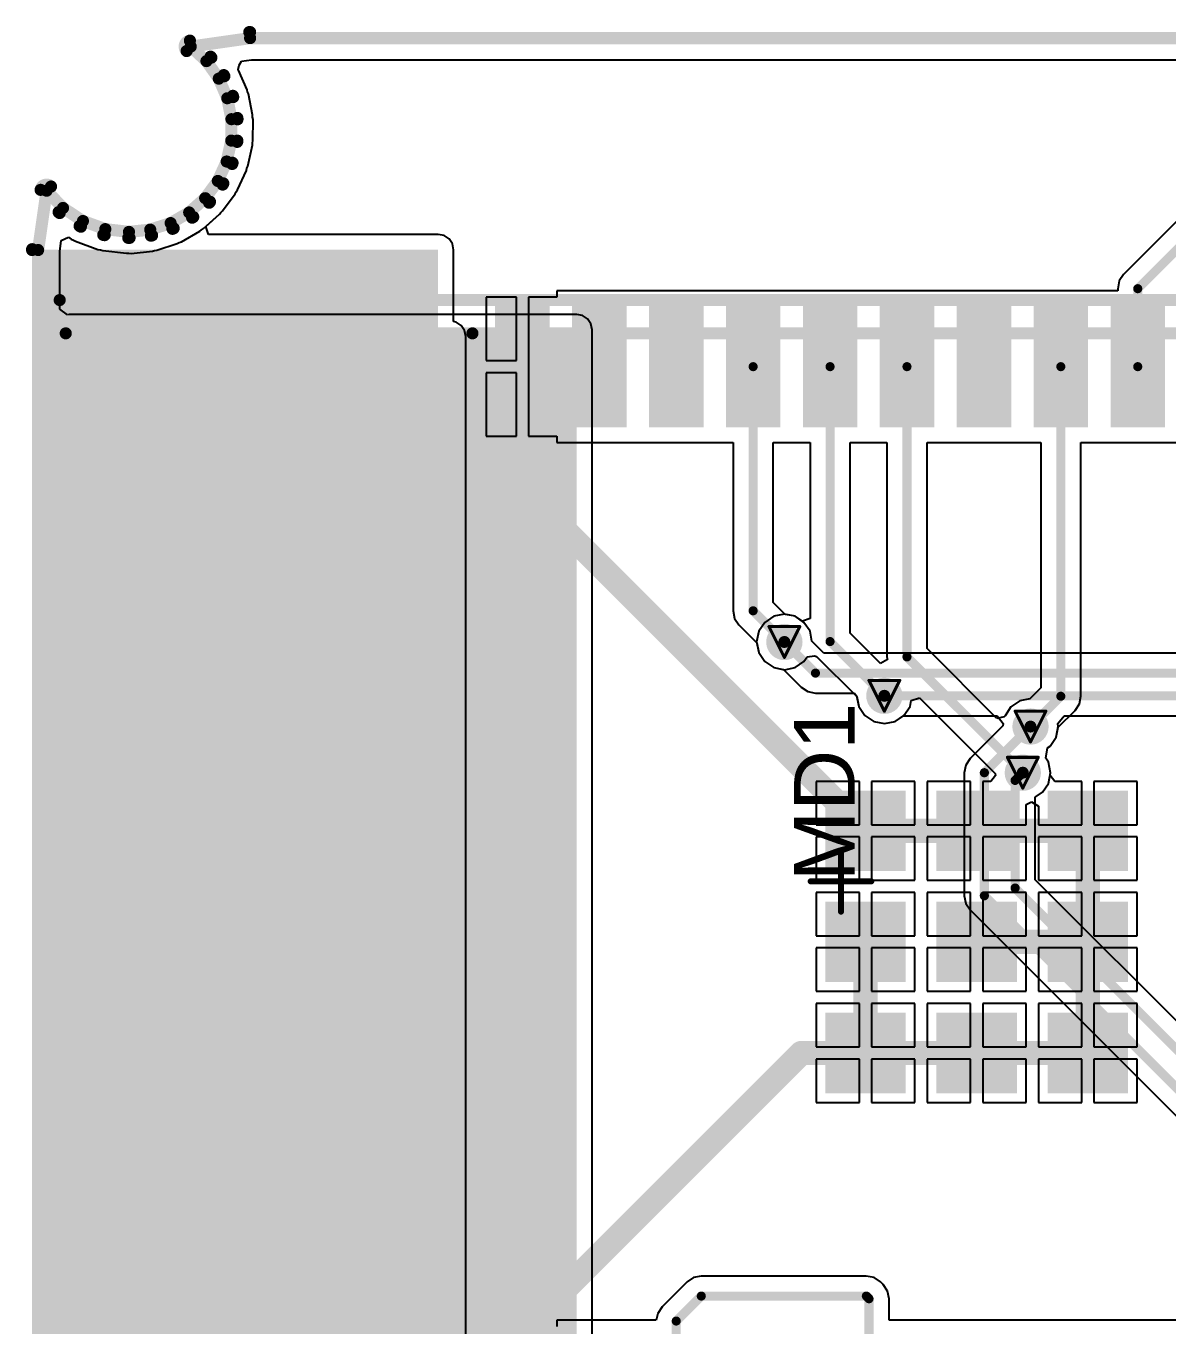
# Model space of a CAD drawing. Header units: millimetres. Extents: x 9.6 to 105, y 7.6 to 66.9.
# Drawn here: x 9.58 to 28.43, y 45.47 to 66.94 of the extents above; entities that cross this region are included whole.
import ezdxf

# ---------------------------------------------------------------- set-up
doc = ezdxf.new("R2010")
doc.units = ezdxf.units.MM
for name, color, linetype in [('BottomLayer', 5, 'Continuous'), ('BottomSolder', 6, 'Continuous'), ('DrillDrawing', 1, 'Continuous'), ('KeepOutLayer', 6, 'Continuous'), ('Mechanical16', 56, 'Continuous'), ('Mechanical2', 216, 'Continuous'), ('Mechanical3', 76, 'Continuous'), ('Mechanical4', 56, 'Continuous'), ('Mechanical5', 56, 'Continuous'), ('TopLayer', 1, 'Continuous'), ('TopOverlay', 2, 'Continuous'), ('TopPaste', 8, 'Continuous'), ('TopSolder', 216, 'Continuous'), ('ViaHoleLayer', 16, 'Continuous')]:
    doc.layers.add(name, color=color, linetype=linetype)
doc.styles.add('Arial', font='arial.ttf', dxfattribs={"height": 0.2})

msp = doc.modelspace()

# ---------------------------------------------------------------- hatches: boundary and pattern name
at = {"layer": 'BottomLayer'}
msp.add_hatch(color=5, dxfattribs=at).paths.add_polyline_path([(10.287, 10.414), (18.669, 10.414), (18.669, 61.924), (10.287, 61.924)])
h = msp.add_hatch(color=5, dxfattribs=at)
edge = h.paths.add_edge_path()
edge.add_arc((22.098, 56.769), 0.2, 0, 360)
h = msp.add_hatch(color=5, dxfattribs=at)
edge = h.paths.add_edge_path()
edge.add_arc((23.749, 55.88), 0.2, 0, 360)
h = msp.add_hatch(color=5, dxfattribs=at)
edge = h.paths.add_edge_path()
edge.add_arc((26.162, 55.372), 0.2, 0, 360)
h = msp.add_hatch(color=5, dxfattribs=at)
edge = h.paths.add_edge_path()
edge.add_arc((26.035, 54.61), 0.2, 0, 360)
at = {"layer": 'BottomSolder'}
h = msp.add_hatch(color=6, dxfattribs=at)
edge = h.paths.add_edge_path()
edge.add_arc((22.098, 56.769), 0.3, 0, 360)
h = msp.add_hatch(color=6, dxfattribs=at)
edge = h.paths.add_edge_path()
edge.add_arc((23.749, 55.88), 0.3, 0, 360)
h = msp.add_hatch(color=6, dxfattribs=at)
edge = h.paths.add_edge_path()
edge.add_arc((26.162, 55.372), 0.3, 0, 360)
h = msp.add_hatch(color=6, dxfattribs=at)
edge = h.paths.add_edge_path()
edge.add_arc((26.035, 54.61), 0.3, 0, 360)
at = {"layer": 'KeepOutLayer'}
msp.add_hatch(color=6, dxfattribs=at).paths.add_polyline_path([(16.583, 43.816), (16.583, 61.816), (10.283, 61.816), (10.283, 43.816)])
msp.add_hatch(color=6, dxfattribs=at).paths.add_polyline_path([(16.583, 43.816), (16.583, 61.816), (10.283, 61.816), (10.283, 43.816)])
at = {"layer": 'TopLayer'}
for points in [[(9.777, 34.925), (16.381, 34.925), (16.381, 63.246), (9.777, 63.246)], [(17.323, 60.316), (17.323, 62.316), (18.223, 62.316), (18.223, 60.316)], [(18.593, 60.316), (18.593, 62.316), (19.493, 62.316), (19.493, 60.316)], [(19.863, 60.316), (19.863, 62.316), (20.763, 62.316), (20.763, 60.316)], [(21.133, 60.316), (21.133, 62.316), (22.033, 62.316), (22.033, 60.316)], [(22.403, 60.316), (22.403, 62.316), (23.303, 62.316), (23.303, 60.316)], [(23.673, 60.316), (23.673, 62.316), (24.573, 62.316), (24.573, 60.316)], [(24.943, 60.316), (24.943, 62.316), (25.843, 62.316), (25.843, 60.316)], [(26.213, 60.316), (26.213, 62.316), (27.113, 62.316), (27.113, 60.316)], [(27.483, 60.316), (27.483, 62.316), (28.383, 62.316), (28.383, 60.316)], [(22.773, 52.986), (22.773, 54.316), (24.103, 54.316), (24.103, 52.986)], [(24.608, 52.986), (24.608, 54.316), (25.938, 54.316), (25.938, 52.986)], [(26.443, 52.986), (26.443, 54.316), (27.773, 54.316), (27.773, 52.986)], [(22.773, 51.151), (22.773, 52.481), (24.103, 52.481), (24.103, 51.151)], [(24.608, 51.151), (24.608, 52.481), (25.938, 52.481), (25.938, 51.151)], [(26.443, 51.151), (26.443, 52.481), (27.773, 52.481), (27.773, 51.151)], [(22.773, 49.316), (22.773, 50.646), (24.103, 50.646), (24.103, 49.316)], [(24.608, 49.316), (24.608, 50.646), (25.938, 50.646), (25.938, 49.316)], [(26.443, 49.316), (26.443, 50.646), (27.773, 50.646), (27.773, 49.316)]]:
    msp.add_hatch(color=1, dxfattribs=at).paths.add_polyline_path(points)
h = msp.add_hatch(color=1, dxfattribs=at)
edge = h.paths.add_edge_path()
edge.add_arc((22.098, 56.769), 0.2, 0, 360)
h = msp.add_hatch(color=1, dxfattribs=at)
edge = h.paths.add_edge_path()
edge.add_arc((23.749, 55.88), 0.2, 0, 360)
h = msp.add_hatch(color=1, dxfattribs=at)
edge = h.paths.add_edge_path()
edge.add_arc((26.162, 55.372), 0.2, 0, 360)
h = msp.add_hatch(color=1, dxfattribs=at)
edge = h.paths.add_edge_path()
edge.add_arc((26.035, 54.61), 0.2, 0, 360)
at = {"layer": 'TopPaste'}
for points in [[(17.323, 60.316), (17.323, 62.316), (18.223, 62.316), (18.223, 60.316)], [(18.593, 60.316), (18.593, 62.316), (19.493, 62.316), (19.493, 60.316)], [(19.863, 60.316), (19.863, 62.316), (20.763, 62.316), (20.763, 60.316)], [(21.133, 60.316), (21.133, 62.316), (22.033, 62.316), (22.033, 60.316)], [(22.403, 60.316), (22.403, 62.316), (23.303, 62.316), (23.303, 60.316)], [(23.673, 60.316), (23.673, 62.316), (24.573, 62.316), (24.573, 60.316)], [(24.943, 60.316), (24.943, 62.316), (25.843, 62.316), (25.843, 60.316)], [(26.213, 60.316), (26.213, 62.316), (27.113, 62.316), (27.113, 60.316)], [(27.483, 60.316), (27.483, 62.316), (28.383, 62.316), (28.383, 60.316)], [(22.773, 52.986), (22.773, 54.316), (24.103, 54.316), (24.103, 52.986)], [(24.608, 52.986), (24.608, 54.316), (25.938, 54.316), (25.938, 52.986)], [(26.443, 52.986), (26.443, 54.316), (27.773, 54.316), (27.773, 52.986)], [(22.773, 51.151), (22.773, 52.481), (24.103, 52.481), (24.103, 51.151)], [(24.608, 51.151), (24.608, 52.481), (25.938, 52.481), (25.938, 51.151)], [(26.443, 51.151), (26.443, 52.481), (27.773, 52.481), (27.773, 51.151)], [(22.773, 49.316), (22.773, 50.646), (24.103, 50.646), (24.103, 49.316)], [(24.608, 49.316), (24.608, 50.646), (25.938, 50.646), (25.938, 49.316)], [(26.443, 49.316), (26.443, 50.646), (27.773, 50.646), (27.773, 49.316)]]:
    msp.add_hatch(color=8, dxfattribs=at).paths.add_polyline_path(points)
at = {"layer": 'TopSolder'}
for points in [[(17.323, 60.316), (17.323, 62.316), (18.223, 62.316), (18.223, 60.316)], [(18.593, 60.316), (18.593, 62.316), (19.493, 62.316), (19.493, 60.316)], [(19.863, 60.316), (19.863, 62.316), (20.763, 62.316), (20.763, 60.316)], [(21.133, 60.316), (21.133, 62.316), (22.033, 62.316), (22.033, 60.316)], [(22.403, 60.316), (22.403, 62.316), (23.303, 62.316), (23.303, 60.316)], [(23.673, 60.316), (23.673, 62.316), (24.573, 62.316), (24.573, 60.316)], [(24.943, 60.316), (24.943, 62.316), (25.843, 62.316), (25.843, 60.316)], [(26.213, 60.316), (26.213, 62.316), (27.113, 62.316), (27.113, 60.316)], [(27.483, 60.316), (27.483, 62.316), (28.383, 62.316), (28.383, 60.316)], [(22.773, 52.986), (22.773, 54.316), (24.103, 54.316), (24.103, 52.986)], [(24.608, 52.986), (24.608, 54.316), (25.938, 54.316), (25.938, 52.986)], [(26.443, 52.986), (26.443, 54.316), (27.773, 54.316), (27.773, 52.986)], [(22.773, 51.151), (22.773, 52.481), (24.103, 52.481), (24.103, 51.151)], [(24.608, 51.151), (24.608, 52.481), (25.938, 52.481), (25.938, 51.151)], [(26.443, 51.151), (26.443, 52.481), (27.773, 52.481), (27.773, 51.151)], [(22.773, 49.316), (22.773, 50.646), (24.103, 50.646), (24.103, 49.316)], [(24.608, 49.316), (24.608, 50.646), (25.938, 50.646), (25.938, 49.316)], [(26.443, 49.316), (26.443, 50.646), (27.773, 50.646), (27.773, 49.316)]]:
    msp.add_hatch(color=216, dxfattribs=at).paths.add_polyline_path(points)
h = msp.add_hatch(color=216, dxfattribs=at)
edge = h.paths.add_edge_path()
edge.add_arc((22.098, 56.769), 0.3, 0, 360)
h = msp.add_hatch(color=216, dxfattribs=at)
edge = h.paths.add_edge_path()
edge.add_arc((23.749, 55.88), 0.3, 0, 360)
h = msp.add_hatch(color=216, dxfattribs=at)
edge = h.paths.add_edge_path()
edge.add_arc((26.162, 55.372), 0.3, 0, 360)
h = msp.add_hatch(color=216, dxfattribs=at)
edge = h.paths.add_edge_path()
edge.add_arc((26.035, 54.61), 0.3, 0, 360)
at = {"layer": 'ViaHoleLayer'}
h = msp.add_hatch(color=16, dxfattribs=at)
edge = h.paths.add_edge_path()
edge.add_arc((22.098, 56.769), 0.1, 0, 360)
h = msp.add_hatch(color=16, dxfattribs=at)
edge = h.paths.add_edge_path()
edge.add_arc((23.749, 55.88), 0.1, 0, 360)
h = msp.add_hatch(color=16, dxfattribs=at)
edge = h.paths.add_edge_path()
edge.add_arc((26.162, 55.372), 0.1, 0, 360)
h = msp.add_hatch(color=16, dxfattribs=at)
edge = h.paths.add_edge_path()
edge.add_arc((26.035, 54.61), 0.1, 0, 360)

# ---------------------------------------------------------------- linework, layer by layer
at = {"layer": 'BottomLayer'}
for p, q in [((13.095, 66.293), (13.135, 66.361)), ((13.135, 66.361), (13.302, 66.385)), ((13.302, 66.385), (98.982, 66.385)), ((13.08, 66.225), (13.095, 66.293)), ((13.088, 66.215), (13.08, 66.225)), ((13.227, 65.89), (13.088, 66.215)), ((13.235, 65.854), (13.227, 65.89)), ((13.25, 65.819), (13.235, 65.854)), ((13.319, 65.473), (13.25, 65.819)), ((13.319, 65.436), (13.319, 65.473)), ((13.326, 65.399), (13.319, 65.436)), ((13.323, 65.046), (13.326, 65.399)), ((13.238, 64.627), (13.315, 64.972)), ((13.315, 65.01), (13.323, 65.046)), ((13.315, 64.972), (13.315, 65.01)), ((13.223, 64.593), (13.238, 64.627)), ((13.069, 64.235), (13.215, 64.557)), ((13.215, 64.557), (13.223, 64.593)), ((13.031, 64.171), (13.047, 64.205)), ((13.047, 64.205), (13.069, 64.235)), ((12.822, 63.887), (13.031, 64.171)), ((12.509, 63.597), (12.772, 63.832)), ((12.772, 63.832), (12.795, 63.862)), ((12.795, 63.862), (12.822, 63.887)), ((12.142, 63.378), (12.448, 63.553)), ((12.448, 63.553), (12.477, 63.578)), ((12.477, 63.578), (12.509, 63.597)), ((10.134, 63.217), (10.16, 63.4)), ((10.16, 63.4), (10.276, 63.453)), ((10.276, 63.453), (10.321, 63.423)), ((10.321, 63.423), (10.36, 63.407)), ((10.36, 63.407), (10.395, 63.386)), ((10.395, 63.386), (10.765, 63.252)), ((11.738, 63.239), (12.074, 63.348)), ((12.074, 63.348), (12.107, 63.366)), ((12.107, 63.366), (12.142, 63.378)), ((10.134, 62.264), (10.134, 63.217)), ((10.765, 63.252), (10.806, 63.246)), ((10.806, 63.246), (10.845, 63.233)), ((10.845, 63.233), (11.236, 63.188)), ((11.236, 63.188), (11.275, 63.191)), ((11.275, 63.191), (11.314, 63.187)), ((11.314, 63.187), (11.665, 63.224)), ((11.665, 63.224), (11.701, 63.235)), ((11.701, 63.235), (11.738, 63.239)), ((10.261, 62.174), (10.134, 62.264)), ((10.287, 62.179), (10.261, 62.174)), ((18.669, 62.179), (10.287, 62.179)), ((18.767, 62.16), (18.669, 62.179)), ((18.849, 62.104), (18.767, 62.16)), ((18.904, 62.022), (18.849, 62.104)), ((18.924, 61.924), (18.904, 62.022)), ((18.924, 10.414), (18.924, 61.924)), ((21.922, 57.193), (21.774, 57.093)), ((22.098, 57.228), (21.922, 57.193)), ((22.274, 57.193), (22.098, 57.228)), ((22.422, 57.093), (22.274, 57.193)), ((21.674, 56.945), (21.639, 56.769)), ((21.774, 57.093), (21.674, 56.945)), ((22.522, 56.945), (22.422, 57.093)), ((22.554, 56.781), (22.522, 56.945)), ((21.639, 56.769), (21.674, 56.593)), ((22.749, 56.586), (22.554, 56.781)), ((21.674, 56.593), (21.774, 56.445)), ((40.32, 56.586), (22.749, 56.586)), ((21.774, 56.445), (21.922, 56.345)), ((21.922, 56.345), (22.086, 56.313)), ((22.086, 56.313), (22.378, 56.021)), ((22.378, 56.021), (22.485, 55.949)), ((22.485, 55.949), (22.612, 55.924)), ((22.612, 55.924), (23.254, 55.924)), ((23.254, 55.924), (23.29, 55.88)), ((23.29, 55.88), (23.325, 55.704)), ((23.325, 55.704), (23.425, 55.556)), ((23.425, 55.556), (23.573, 55.456)), ((23.573, 55.456), (23.749, 55.421)), ((23.749, 55.421), (23.925, 55.456)), ((23.925, 55.456), (24.063, 55.549)), ((24.063, 55.549), (25.609, 55.549)), ((25.609, 55.549), (25.713, 55.422)), ((25.713, 55.422), (25.706, 55.384)), ((26.611, 55.422), (26.715, 55.549)), ((26.621, 55.372), (26.611, 55.422)), ((26.715, 55.549), (37.709, 55.549)), ((25.706, 55.384), (25.166, 54.844)), ((26.486, 55.048), (26.586, 55.196)), ((26.586, 55.196), (26.621, 55.372)), ((26.417, 54.848), (26.444, 55.019)), ((26.444, 55.019), (26.486, 55.048)), ((25.166, 54.844), (25.094, 54.737)), ((26.459, 54.786), (26.417, 54.848)), ((26.494, 54.61), (26.459, 54.786)), ((25.094, 54.737), (25.069, 54.61)), ((25.069, 54.61), (25.069, 52.578)), ((26.459, 54.434), (26.494, 54.61)), ((26.359, 54.286), (26.459, 54.434)), ((26.239, 54.205), (26.359, 54.286)), ((26.239, 52.842), (26.239, 54.205)), ((37.223, 41.858), (26.239, 52.842)), ((25.069, 52.578), (25.094, 52.451)), ((25.094, 52.451), (25.166, 52.344)), ((25.166, 52.344), (36.12, 41.39))]:
    msp.add_line(p, q, dxfattribs=at)
at = {"layer": 'BottomLayer', "const_width": 0.15}
for points in [[(22.098, 56.769), (22.612, 56.255)], [(22.612, 56.255), (40.634, 56.255)], [(23.749, 55.88), (37.846, 55.88)], [(25.4, 54.61), (26.162, 55.372)], [(25.4, 52.578), (25.4, 54.61)], [(25.908, 54.483), (26.035, 54.61)], [(25.908, 52.705), (25.908, 54.483)], [(25.4, 52.578), (36.576, 41.402)], [(25.908, 52.705), (37.211, 41.402)]]:
    msp.add_lwpolyline(points, dxfattribs=at)
at = {"layer": 'BottomLayer', "const_width": 0.075}
for points in [[(22.06, 56.769, 1), (22.136, 56.769, 1)], [(22.574, 56.255, 1), (22.649, 56.255, 1)], [(22.574, 56.255, 1), (22.649, 56.255, 1)], [(23.711, 55.88, 1), (23.787, 55.88, 1)], [(26.124, 55.372, 1), (26.2, 55.372, 1)], [(25.362, 54.61, 1), (25.438, 54.61, 1)], [(25.362, 54.61, 1), (25.438, 54.61, 1)], [(25.87, 54.483, 1), (25.946, 54.483, 1)], [(25.87, 54.483, 1), (25.946, 54.483, 1)], [(25.997, 54.61, 1), (26.073, 54.61, 1)], [(25.362, 52.578, 1), (25.438, 52.578, 1)], [(25.362, 52.578, 1), (25.438, 52.578, 1)], [(25.87, 52.705, 1), (25.946, 52.705, 1)], [(25.87, 52.705, 1), (25.946, 52.705, 1)]]:
    msp.add_lwpolyline(points, format="xyb", close=True, dxfattribs=at)
at = {"layer": 'DrillDrawing', "const_width": 0.0508}
for points in [[(21.844, 57.023), (22.352, 57.023)], [(21.844, 57.023), (22.098, 56.515)], [(22.098, 56.515), (22.352, 57.023)], [(23.495, 56.134), (24.003, 56.134)], [(23.495, 56.134), (23.749, 55.626)], [(23.749, 55.626), (24.003, 56.134)], [(25.908, 55.626), (26.416, 55.626)], [(25.908, 55.626), (26.162, 55.118)], [(26.162, 55.118), (26.416, 55.626)], [(25.781, 54.864), (26.289, 54.864)], [(25.781, 54.864), (26.035, 54.356)], [(26.035, 54.356), (26.289, 54.864)]]:
    msp.add_lwpolyline(points, dxfattribs=at)
at = {"layer": 'DrillDrawing', "const_width": 0.0254}
for points in [[(21.831, 57.023, 1), (21.857, 57.023, 1)], [(21.831, 57.023, 1), (21.857, 57.023, 1)], [(22.339, 57.023, 1), (22.365, 57.023, 1)], [(22.339, 57.023, 1), (22.365, 57.023, 1)], [(22.085, 56.515, 1), (22.111, 56.515, 1)], [(22.085, 56.515, 1), (22.111, 56.515, 1)], [(23.482, 56.134, 1), (23.508, 56.134, 1)], [(23.482, 56.134, 1), (23.508, 56.134, 1)], [(23.99, 56.134, 1), (24.016, 56.134, 1)], [(23.99, 56.134, 1), (24.016, 56.134, 1)], [(23.736, 55.626, 1), (23.762, 55.626, 1)], [(23.736, 55.626, 1), (23.762, 55.626, 1)], [(25.895, 55.626, 1), (25.921, 55.626, 1)], [(25.895, 55.626, 1), (25.921, 55.626, 1)], [(26.403, 55.626, 1), (26.429, 55.626, 1)], [(26.403, 55.626, 1), (26.429, 55.626, 1)], [(26.149, 55.118, 1), (26.175, 55.118, 1)], [(26.149, 55.118, 1), (26.175, 55.118, 1)], [(25.768, 54.864, 1), (25.794, 54.864, 1)], [(25.768, 54.864, 1), (25.794, 54.864, 1)], [(26.276, 54.864, 1), (26.302, 54.864, 1)], [(26.276, 54.864, 1), (26.302, 54.864, 1)], [(26.022, 54.356, 1), (26.048, 54.356, 1)], [(26.022, 54.356, 1), (26.048, 54.356, 1)]]:
    msp.add_lwpolyline(points, format="xyb", close=True, dxfattribs=at)
at = {"layer": 'KeepOutLayer', "const_width": 0.2}
for points in [[(12.297, 66.602), (13.277, 66.742)], [(13.277, 66.742), (101.277, 66.742)], [(12.297, 66.602), (12.556, 66.362)], [(12.556, 66.362), (12.76, 66.073)], [(12.76, 66.073), (12.9, 65.749)], [(12.9, 65.749), (12.969, 65.403)], [(12.966, 65.049), (12.969, 65.403)], [(12.89, 64.704), (12.966, 65.049)], [(12.744, 64.383), (12.89, 64.704)], [(12.535, 64.098), (12.744, 64.383)], [(9.777, 63.242), (9.917, 64.222)], [(9.917, 64.222), (10.188, 63.937)], [(12.271, 63.863), (12.535, 64.098)], [(10.188, 63.937), (10.517, 63.721)], [(10.517, 63.721), (10.886, 63.587)], [(11.628, 63.579), (11.965, 63.687)], [(11.965, 63.687), (12.271, 63.863)], [(10.886, 63.587), (11.277, 63.542)], [(11.277, 63.542), (11.628, 63.579)], [(9.777, 11.942), (9.777, 63.242)]]:
    msp.add_lwpolyline(points, dxfattribs=at)
at = {"layer": 'KeepOutLayer', "const_width": 0.1}
for points in [[(13.227, 66.742, 1), (13.327, 66.742, 1)], [(13.227, 66.742, 1), (13.327, 66.742, 1)], [(12.247, 66.602, 1), (12.347, 66.602, 1)], [(12.247, 66.602, 1), (12.347, 66.602, 1)], [(12.506, 66.362, 1), (12.606, 66.362, 1)], [(12.506, 66.362, 1), (12.606, 66.362, 1)], [(12.71, 66.073, 1), (12.81, 66.073, 1)], [(12.71, 66.073, 1), (12.81, 66.073, 1)], [(12.85, 65.749, 1), (12.95, 65.749, 1)], [(12.85, 65.749, 1), (12.95, 65.749, 1)], [(12.919, 65.403, 1), (13.019, 65.403, 1)], [(12.919, 65.403, 1), (13.019, 65.403, 1)], [(12.916, 65.049, 1), (13.016, 65.049, 1)], [(12.916, 65.049, 1), (13.016, 65.049, 1)], [(12.84, 64.704, 1), (12.94, 64.704, 1)], [(12.84, 64.704, 1), (12.94, 64.704, 1)], [(12.694, 64.383, 1), (12.794, 64.383, 1)], [(12.694, 64.383, 1), (12.794, 64.383, 1)], [(9.867, 64.222, 1), (9.967, 64.222, 1)], [(9.867, 64.222, 1), (9.967, 64.222, 1)], [(12.485, 64.098, 1), (12.585, 64.098, 1)], [(12.485, 64.098, 1), (12.585, 64.098, 1)], [(10.138, 63.937, 1), (10.238, 63.937, 1)], [(10.138, 63.937, 1), (10.238, 63.937, 1)], [(10.467, 63.721, 1), (10.567, 63.721, 1)], [(10.467, 63.721, 1), (10.567, 63.721, 1)], [(11.915, 63.687, 1), (12.015, 63.687, 1)], [(11.915, 63.687, 1), (12.015, 63.687, 1)], [(12.221, 63.863, 1), (12.321, 63.863, 1)], [(12.221, 63.863, 1), (12.321, 63.863, 1)], [(10.836, 63.587, 1), (10.936, 63.587, 1)], [(10.836, 63.587, 1), (10.936, 63.587, 1)], [(11.227, 63.542, 1), (11.327, 63.542, 1)], [(11.227, 63.542, 1), (11.327, 63.542, 1)], [(11.578, 63.579, 1), (11.678, 63.579, 1)], [(11.578, 63.579, 1), (11.678, 63.579, 1)], [(9.727, 63.242, 1), (9.827, 63.242, 1)], [(9.727, 63.242, 1), (9.827, 63.242, 1)]]:
    msp.add_lwpolyline(points, format="xyb", close=True, dxfattribs=at)
at = {"layer": 'Mechanical16', "const_width": 0.1}
for points in [[(23.033, 52.316), (23.033, 53.316)], [(22.533, 52.816), (23.533, 52.816)]]:
    msp.add_lwpolyline(points, dxfattribs=at)
at = {"layer": 'Mechanical16', "const_width": 0.05}
for points in [[(23.008, 53.316, 1), (23.058, 53.316, 1)], [(22.508, 52.816, 1), (22.558, 52.816, 1)], [(23.508, 52.816, 1), (23.558, 52.816, 1)], [(23.008, 52.316, 1), (23.058, 52.316, 1)]]:
    msp.add_lwpolyline(points, format="xyb", close=True, dxfattribs=at)
at = {"layer": 'Mechanical2', "const_width": 0.2}
for points in [[(10.233, 43.766), (10.233, 61.866)], [(10.233, 61.866), (35.833, 61.866)]]:
    msp.add_lwpolyline(points, dxfattribs=at)
at = {"layer": 'Mechanical2', "const_width": 0.1}
msp.add_lwpolyline([(10.183, 61.866, 1), (10.283, 61.866, 1)], format="xyb", close=True, dxfattribs=at)
msp.add_lwpolyline([(10.183, 61.866, 1), (10.283, 61.866, 1)], format="xyb", close=True, dxfattribs=at)
at = {"layer": 'Mechanical3', "const_width": 0.2}
for points in [[(10.133, 43.216), (10.133, 62.416)], [(10.133, 62.416), (36.383, 62.416)]]:
    msp.add_lwpolyline(points, dxfattribs=at)
at = {"layer": 'Mechanical3', "const_width": 0.1}
msp.add_lwpolyline([(10.083, 62.416, 1), (10.183, 62.416, 1)], format="xyb", close=True, dxfattribs=at)
msp.add_lwpolyline([(10.083, 62.416, 1), (10.183, 62.416, 1)], format="xyb", close=True, dxfattribs=at)
at = {"layer": 'Mechanical4', "const_width": 0.2}
for points in [[(12.229, 66.529, -0.632375), (12.283, 66.701)], [(12.229, 66.528, -0.6332), (12.283, 66.701)], [(13.263, 66.841, -0.035488), (13.277, 66.842)], [(13.263, 66.841, -0.036352), (13.277, 66.842)], [(12.624, 66.436, -0.05354), (12.638, 66.42)], [(12.624, 66.435, -0.052089), (12.638, 66.42)], [(12.842, 66.131, -0.0529), (12.852, 66.113)], [(12.842, 66.131, -0.052089), (12.852, 66.113)], [(12.991, 65.789, -0.052897), (12.998, 65.769)], [(12.992, 65.788, -0.052965), (12.998, 65.768)], [(13.067, 65.423, -0.050588), (13.069, 65.403)], [(13.067, 65.422, -0.049713), (13.069, 65.403)], [(13.069, 65.403, -0.002374), (13.069, 65.402)], [(13.069, 65.403, -0.003216), (13.069, 65.401)], [(13.066, 65.049, -0.052941), (13.064, 65.028)], [(13.066, 65.048, -0.052094), (13.064, 65.028)], [(13.066, 65.049, -0.00153), (13.066, 65.049)], [(12.987, 64.683, -0.052078), (12.981, 64.663)], [(12.987, 64.683, -0.053458), (12.981, 64.663)], [(9.818, 64.236, -0.627049), (9.99, 64.291)], [(9.818, 64.236, -0.628246), (9.99, 64.291)], [(12.835, 64.342, -0.053473), (12.824, 64.323)], [(12.835, 64.341, -0.052097), (12.824, 64.323)], [(12.615, 64.039, -0.052096), (12.601, 64.023)], [(12.615, 64.039, -0.052096), (12.601, 64.023)], [(10.133, 63.853, -0.058027), (10.115, 63.868)], [(10.133, 63.853, -0.058027), (10.115, 63.868)], [(12.338, 63.788, -0.052841), (12.32, 63.776)], [(12.338, 63.788, -0.052085), (12.321, 63.776)], [(10.483, 63.627, -0.058012), (10.462, 63.638)], [(10.483, 63.627, -0.058012), (10.462, 63.638)], [(10.875, 63.488, -0.058026), (10.852, 63.493)], [(10.875, 63.488, -0.058026), (10.852, 63.493)], [(11.659, 63.484, -0.052081), (11.639, 63.479)], [(11.659, 63.484, -0.052081), (11.639, 63.479)], [(12.015, 63.601, -0.052855), (11.995, 63.592)], [(12.014, 63.6, -0.052098), (11.995, 63.592)], [(9.677, 63.242, -0.036352), (9.678, 63.256)], [(9.677, 63.242, -0.035488), (9.678, 63.256)], [(11.287, 63.443, -0.055055), (11.265, 63.443)], [(11.287, 63.443, -0.055055), (11.265, 63.443)]]:
    msp.add_lwpolyline(points, format="xyb", dxfattribs=at)
at = {"layer": 'Mechanical4', "const_width": 0.1}
for points in [[(12.233, 66.701, 1), (12.333, 66.701, 1)], [(12.233, 66.701, 1), (12.333, 66.701, 1)], [(13.213, 66.841, 1), (13.313, 66.841, 1)], [(13.213, 66.841, 1), (13.313, 66.841, 1)], [(13.227, 66.842, 1), (13.327, 66.842, 1)], [(13.227, 66.842, 1), (13.327, 66.842, 1)], [(12.179, 66.529, 1), (12.279, 66.529, 1)], [(12.179, 66.528, 1), (12.279, 66.528, 1)], [(12.574, 66.436, 1), (12.674, 66.436, 1)], [(12.574, 66.435, 1), (12.674, 66.435, 1)], [(12.588, 66.42, 1), (12.688, 66.42, 1)], [(12.588, 66.42, 1), (12.688, 66.42, 1)], [(12.792, 66.131, 1), (12.892, 66.131, 1)], [(12.792, 66.131, 1), (12.892, 66.131, 1)], [(12.802, 66.113, 1), (12.902, 66.113, 1)], [(12.802, 66.113, 1), (12.902, 66.113, 1)], [(12.941, 65.789, 1), (13.041, 65.789, 1)], [(12.942, 65.788, 1), (13.042, 65.788, 1)], [(12.948, 65.769, 1), (13.048, 65.769, 1)], [(12.948, 65.768, 1), (13.048, 65.768, 1)], [(13.017, 65.423, 1), (13.117, 65.423, 1)], [(13.017, 65.422, 1), (13.117, 65.422, 1)], [(13.019, 65.403, 1), (13.119, 65.403, 1)], [(13.019, 65.403, 1), (13.119, 65.403, 1)], [(13.019, 65.403, 1), (13.119, 65.403, 1)], [(13.019, 65.403, 1), (13.119, 65.403, 1)], [(13.019, 65.402, 1), (13.119, 65.402, 1)], [(13.019, 65.401, 1), (13.119, 65.401, 1)], [(13.014, 65.028, 1), (13.114, 65.028, 1)], [(13.014, 65.028, 1), (13.114, 65.028, 1)], [(13.016, 65.049, 1), (13.116, 65.049, 1)], [(13.016, 65.049, 1), (13.116, 65.049, 1)], [(13.016, 65.049, 1), (13.116, 65.049, 1)], [(13.016, 65.048, 1), (13.116, 65.048, 1)], [(12.931, 64.663, 1), (13.031, 64.663, 1)], [(12.931, 64.663, 1), (13.031, 64.663, 1)], [(12.937, 64.683, 1), (13.037, 64.683, 1)], [(12.937, 64.683, 1), (13.037, 64.683, 1)], [(12.774, 64.323, 1), (12.874, 64.323, 1)], [(12.774, 64.323, 1), (12.874, 64.323, 1)], [(12.785, 64.342, 1), (12.885, 64.342, 1)], [(12.785, 64.341, 1), (12.885, 64.341, 1)], [(9.768, 64.236, 1), (9.868, 64.236, 1)], [(9.768, 64.236, 1), (9.868, 64.236, 1)], [(9.94, 64.291, 1), (10.04, 64.291, 1)], [(9.94, 64.291, 1), (10.04, 64.291, 1)], [(12.551, 64.023, 1), (12.651, 64.023, 1)], [(12.551, 64.023, 1), (12.651, 64.023, 1)], [(12.565, 64.039, 1), (12.665, 64.039, 1)], [(12.565, 64.039, 1), (12.665, 64.039, 1)], [(10.065, 63.868, 1), (10.165, 63.868, 1)], [(10.065, 63.868, 1), (10.165, 63.868, 1)], [(10.083, 63.853, 1), (10.183, 63.853, 1)], [(10.083, 63.853, 1), (10.183, 63.853, 1)], [(12.27, 63.776, 1), (12.37, 63.776, 1)], [(12.271, 63.776, 1), (12.371, 63.776, 1)], [(12.288, 63.788, 1), (12.388, 63.788, 1)], [(12.288, 63.788, 1), (12.388, 63.788, 1)], [(10.412, 63.638, 1), (10.512, 63.638, 1)], [(10.412, 63.638, 1), (10.512, 63.638, 1)], [(10.433, 63.627, 1), (10.533, 63.627, 1)], [(10.433, 63.627, 1), (10.533, 63.627, 1)], [(10.802, 63.493, 1), (10.902, 63.493, 1)], [(10.802, 63.493, 1), (10.902, 63.493, 1)], [(10.825, 63.488, 1), (10.925, 63.488, 1)], [(10.825, 63.488, 1), (10.925, 63.488, 1)], [(11.589, 63.479, 1), (11.689, 63.479, 1)], [(11.589, 63.479, 1), (11.689, 63.479, 1)], [(11.609, 63.484, 1), (11.709, 63.484, 1)], [(11.609, 63.484, 1), (11.709, 63.484, 1)], [(11.945, 63.592, 1), (12.045, 63.592, 1)], [(11.945, 63.592, 1), (12.045, 63.592, 1)], [(11.964, 63.6, 1), (12.064, 63.6, 1)], [(11.965, 63.601, 1), (12.065, 63.601, 1)], [(9.627, 63.242, 1), (9.727, 63.242, 1)], [(9.627, 63.242, 1), (9.727, 63.242, 1)], [(9.628, 63.256, 1), (9.728, 63.256, 1)], [(9.628, 63.256, 1), (9.728, 63.256, 1)], [(11.215, 63.443, 1), (11.315, 63.443, 1)], [(11.215, 63.443, 1), (11.315, 63.443, 1)], [(11.237, 63.443, 1), (11.337, 63.443, 1)], [(11.237, 63.443, 1), (11.337, 63.443, 1)]]:
    msp.add_lwpolyline(points, format="xyb", close=True, dxfattribs=at)
at = {"layer": 'Mechanical5', "const_width": 0.2}
for points in [[(10.133, 43.216), (10.133, 62.416)], [(10.133, 62.416), (36.383, 62.416)]]:
    msp.add_lwpolyline(points, dxfattribs=at)
at = {"layer": 'Mechanical5', "const_width": 0.1}
msp.add_lwpolyline([(10.083, 62.416, 1), (10.183, 62.416, 1)], format="xyb", close=True, dxfattribs=at)
msp.add_lwpolyline([(10.083, 62.416, 1), (10.183, 62.416, 1)], format="xyb", close=True, dxfattribs=at)
at = {"layer": 'TopLayer'}
for p, q in [((13.095, 66.293), (13.135, 66.361)), ((13.135, 66.361), (13.302, 66.385)), ((13.302, 66.385), (82.283, 66.385)), ((13.08, 66.225), (13.095, 66.293)), ((13.088, 66.215), (13.08, 66.225)), ((13.227, 65.89), (13.088, 66.215)), ((13.235, 65.854), (13.227, 65.89)), ((13.25, 65.819), (13.235, 65.854)), ((13.319, 65.473), (13.25, 65.819)), ((13.319, 65.436), (13.319, 65.473)), ((13.326, 65.399), (13.319, 65.436)), ((13.323, 65.046), (13.326, 65.399)), ((13.238, 64.627), (13.315, 64.972)), ((13.315, 65.01), (13.323, 65.046)), ((13.315, 64.972), (13.315, 65.01)), ((13.223, 64.593), (13.238, 64.627)), ((13.069, 64.235), (13.215, 64.557)), ((13.215, 64.557), (13.223, 64.593)), ((13.031, 64.171), (13.047, 64.205)), ((13.047, 64.205), (13.069, 64.235)), ((12.822, 63.887), (13.031, 64.171)), ((12.544, 63.628), (12.772, 63.832)), ((12.772, 63.832), (12.795, 63.862)), ((12.795, 63.862), (12.822, 63.887)), ((12.59, 63.501), (12.544, 63.628)), ((28.595, 63.734), (27.699, 62.838)), ((16.381, 63.501), (12.59, 63.501)), ((16.479, 63.481), (16.381, 63.501)), ((16.561, 63.426), (16.479, 63.481)), ((16.617, 63.344), (16.561, 63.426)), ((16.636, 63.246), (16.617, 63.344)), ((16.636, 62.06), (16.636, 63.246)), ((27.627, 62.731), (27.602, 62.604)), ((27.699, 62.838), (27.627, 62.731)), ((27.602, 62.566), (18.343, 62.566)), ((18.343, 62.566), (18.343, 62.466)), ((27.602, 62.604), (27.602, 62.566)), ((17.673, 62.466), (17.173, 62.466)), ((17.173, 62.466), (17.173, 61.416)), ((17.673, 61.416), (17.673, 62.466)), ((18.343, 62.466), (17.873, 62.466)), ((17.873, 62.466), (17.873, 61.316)), ((16.681, 62.051), (16.636, 62.06)), ((16.763, 61.996), (16.681, 62.051)), ((16.819, 61.914), (16.763, 61.996)), ((16.838, 61.816), (16.819, 61.914)), ((16.838, 43.816), (16.838, 61.816)), ((17.173, 61.416), (17.673, 61.416)), ((17.673, 61.216), (17.173, 61.216)), ((17.173, 61.216), (17.173, 60.166)), ((17.673, 60.166), (17.673, 61.216)), ((17.873, 61.316), (17.873, 60.166)), ((17.173, 60.166), (17.673, 60.166)), ((17.873, 60.166), (18.343, 60.166)), ((18.343, 60.166), (18.343, 60.066)), ((18.343, 60.066), (21.252, 60.066)), ((21.252, 60.066), (21.252, 57.284)), ((21.914, 57.421), (21.914, 60.066)), ((21.914, 60.066), (22.522, 60.066)), ((22.522, 60.066), (22.522, 57.156)), ((23.184, 56.913), (23.184, 60.066)), ((23.184, 60.066), (23.792, 60.066)), ((23.792, 60.066), (23.792, 56.522)), ((24.454, 56.659), (24.454, 60.066)), ((24.454, 60.066), (26.332, 60.066)), ((26.332, 60.066), (26.332, 56.01)), ((26.994, 55.873), (26.994, 60.066)), ((26.994, 60.066), (30.142, 60.066)), ((22.11, 57.225), (21.914, 57.421)), ((21.252, 57.284), (21.277, 57.157)), ((21.277, 57.157), (21.349, 57.05)), ((22.274, 57.193), (22.11, 57.225)), ((22.395, 57.112), (22.274, 57.193)), ((22.522, 57.156), (22.395, 57.112)), ((21.349, 57.05), (21.642, 56.757)), ((23.684, 56.414), (23.184, 56.913)), ((21.642, 56.757), (21.674, 56.593)), ((21.674, 56.593), (21.774, 56.445)), ((22.422, 56.445), (22.477, 56.526)), ((22.477, 56.526), (22.593, 56.539)), ((22.593, 56.539), (22.629, 56.531)), ((22.629, 56.531), (23.293, 55.868)), ((23.801, 56.477), (23.684, 56.414)), ((23.792, 56.522), (23.801, 56.477)), ((25.606, 55.508), (24.454, 56.659)), ((21.774, 56.445), (21.922, 56.345)), ((21.922, 56.345), (22.098, 56.31)), ((22.098, 56.31), (22.274, 56.345)), ((22.274, 56.345), (22.422, 56.445)), ((23.293, 55.868), (23.325, 55.704)), ((24.193, 55.804), (24.331, 55.846)), ((24.331, 55.846), (25.579, 54.598)), ((26.15, 55.828), (25.986, 55.796)), ((26.332, 56.01), (26.15, 55.828)), ((26.969, 55.746), (26.994, 55.873)), ((23.325, 55.704), (23.425, 55.556)), ((24.073, 55.556), (24.173, 55.704)), ((24.173, 55.704), (24.193, 55.804)), ((25.838, 55.696), (25.741, 55.552)), ((25.986, 55.796), (25.838, 55.696)), ((26.618, 55.36), (26.897, 55.639)), ((26.897, 55.639), (26.969, 55.746)), ((23.425, 55.556), (23.573, 55.456)), ((23.573, 55.456), (23.749, 55.421)), ((23.749, 55.421), (23.925, 55.456)), ((23.925, 55.456), (24.073, 55.556)), ((25.727, 55.535), (25.606, 55.508)), ((25.741, 55.552), (25.727, 55.535)), ((26.486, 55.048), (26.586, 55.196)), ((26.586, 55.196), (26.618, 55.36)), ((26.417, 54.848), (26.444, 55.019)), ((26.444, 55.019), (26.486, 55.048)), ((26.459, 54.786), (26.417, 54.848)), ((26.494, 54.61), (26.459, 54.786)), ((25.585, 54.564), (25.505, 54.466)), ((25.579, 54.598), (25.585, 54.564)), ((26.485, 54.564), (26.494, 54.61)), ((26.565, 54.466), (26.485, 54.564)), ((23.338, 54.466), (22.623, 54.466)), ((22.623, 54.466), (22.623, 53.751)), ((23.338, 53.751), (23.338, 54.466)), ((24.253, 54.466), (23.538, 54.466)), ((23.538, 54.466), (23.538, 53.751)), ((24.253, 53.751), (24.253, 54.466)), ((25.173, 54.466), (24.458, 54.466)), ((24.458, 54.466), (24.458, 53.751)), ((25.173, 53.751), (25.173, 54.466)), ((25.505, 54.466), (25.373, 54.466)), ((25.373, 54.466), (25.373, 53.751)), ((27.008, 54.466), (26.565, 54.466)), ((27.008, 53.751), (27.008, 54.466)), ((27.923, 54.466), (27.208, 54.466)), ((27.208, 54.466), (27.208, 53.751)), ((27.923, 53.751), (27.923, 54.466)), ((26.088, 54.085), (26.178, 54.129)), ((26.178, 54.129), (26.293, 54.058)), ((26.088, 53.751), (26.088, 54.085)), ((26.293, 54.058), (26.293, 53.751)), ((22.623, 53.751), (23.338, 53.751)), ((23.538, 53.751), (24.253, 53.751)), ((24.458, 53.751), (25.173, 53.751)), ((25.373, 53.751), (26.088, 53.751)), ((26.293, 53.751), (27.008, 53.751)), ((27.208, 53.751), (27.923, 53.751)), ((23.338, 53.551), (22.623, 53.551)), ((22.623, 53.551), (22.623, 52.836)), ((23.338, 52.836), (23.338, 53.551)), ((24.253, 53.551), (23.538, 53.551)), ((23.538, 53.551), (23.538, 52.836)), ((24.253, 52.836), (24.253, 53.551)), ((25.173, 53.551), (24.458, 53.551)), ((24.458, 53.551), (24.458, 52.836)), ((25.173, 52.836), (25.173, 53.551)), ((26.088, 53.551), (25.373, 53.551)), ((25.373, 53.551), (25.373, 52.836)), ((26.088, 52.836), (26.088, 53.551)), ((27.008, 53.551), (26.293, 53.551)), ((26.293, 53.551), (26.293, 52.836)), ((27.008, 52.836), (27.008, 53.551)), ((27.923, 53.551), (27.208, 53.551)), ((27.208, 53.551), (27.208, 52.836)), ((27.923, 52.836), (27.923, 53.551)), ((22.623, 52.836), (23.338, 52.836)), ((23.538, 52.836), (24.253, 52.836)), ((24.458, 52.836), (25.173, 52.836)), ((25.373, 52.836), (26.088, 52.836)), ((26.293, 52.836), (27.008, 52.836)), ((27.208, 52.836), (27.923, 52.836)), ((23.338, 52.631), (22.623, 52.631)), ((22.623, 52.631), (22.623, 51.916)), ((23.338, 51.916), (23.338, 52.631)), ((24.253, 52.631), (23.538, 52.631)), ((23.538, 52.631), (23.538, 51.916)), ((24.253, 51.916), (24.253, 52.631)), ((25.173, 52.631), (24.458, 52.631)), ((24.458, 52.631), (24.458, 51.916)), ((25.173, 51.916), (25.173, 52.631)), ((26.088, 52.631), (25.373, 52.631)), ((25.373, 52.631), (25.373, 51.916)), ((26.088, 51.916), (26.088, 52.631)), ((27.008, 52.631), (26.293, 52.631)), ((26.293, 52.631), (26.293, 51.916)), ((27.008, 51.916), (27.008, 52.631)), ((27.923, 52.631), (27.208, 52.631)), ((27.208, 52.631), (27.208, 51.916)), ((27.923, 51.916), (27.923, 52.631)), ((22.623, 51.916), (23.338, 51.916)), ((23.538, 51.916), (24.253, 51.916)), ((24.458, 51.916), (25.173, 51.916)), ((25.373, 51.916), (26.088, 51.916)), ((26.293, 51.916), (27.008, 51.916)), ((27.208, 51.916), (27.923, 51.916)), ((23.338, 51.716), (22.623, 51.716)), ((22.623, 51.716), (22.623, 51.001)), ((23.338, 51.001), (23.338, 51.716)), ((24.253, 51.716), (23.538, 51.716)), ((23.538, 51.716), (23.538, 51.001)), ((24.253, 51.001), (24.253, 51.716)), ((25.173, 51.716), (24.458, 51.716)), ((24.458, 51.716), (24.458, 51.001)), ((25.173, 51.001), (25.173, 51.716)), ((26.088, 51.716), (25.373, 51.716)), ((25.373, 51.716), (25.373, 51.001)), ((26.088, 51.001), (26.088, 51.716)), ((27.008, 51.716), (26.293, 51.716)), ((26.293, 51.716), (26.293, 51.001)), ((27.008, 51.001), (27.008, 51.716)), ((27.923, 51.716), (27.208, 51.716)), ((27.208, 51.716), (27.208, 51.001)), ((27.923, 51.001), (27.923, 51.716)), ((22.623, 51.001), (23.338, 51.001)), ((23.538, 51.001), (24.253, 51.001)), ((24.458, 51.001), (25.173, 51.001)), ((25.373, 51.001), (26.088, 51.001)), ((26.293, 51.001), (27.008, 51.001)), ((27.208, 51.001), (27.923, 51.001)), ((23.338, 50.796), (22.623, 50.796)), ((22.623, 50.796), (22.623, 50.081)), ((23.338, 50.081), (23.338, 50.796)), ((24.253, 50.796), (23.538, 50.796)), ((23.538, 50.796), (23.538, 50.081)), ((24.253, 50.081), (24.253, 50.796)), ((25.173, 50.796), (24.458, 50.796)), ((24.458, 50.796), (24.458, 50.081)), ((25.173, 50.081), (25.173, 50.796)), ((26.088, 50.796), (25.373, 50.796)), ((25.373, 50.796), (25.373, 50.081)), ((26.088, 50.081), (26.088, 50.796)), ((27.008, 50.796), (26.293, 50.796)), ((26.293, 50.796), (26.293, 50.081)), ((27.008, 50.081), (27.008, 50.796)), ((27.923, 50.796), (27.208, 50.796)), ((27.208, 50.796), (27.208, 50.081)), ((27.923, 50.081), (27.923, 50.796)), ((22.623, 50.081), (23.338, 50.081)), ((23.538, 50.081), (24.253, 50.081)), ((24.458, 50.081), (25.173, 50.081)), ((25.373, 50.081), (26.088, 50.081)), ((26.293, 50.081), (27.008, 50.081)), ((27.208, 50.081), (27.923, 50.081)), ((23.338, 49.881), (22.623, 49.881)), ((22.623, 49.881), (22.623, 49.166)), ((23.338, 49.166), (23.338, 49.881)), ((24.253, 49.881), (23.538, 49.881)), ((23.538, 49.881), (23.538, 49.166)), ((24.253, 49.166), (24.253, 49.881)), ((25.173, 49.881), (24.458, 49.881)), ((24.458, 49.881), (24.458, 49.166)), ((25.173, 49.166), (25.173, 49.881)), ((26.088, 49.881), (25.373, 49.881)), ((25.373, 49.881), (25.373, 49.166)), ((26.088, 49.166), (26.088, 49.881)), ((27.008, 49.881), (26.293, 49.881)), ((26.293, 49.881), (26.293, 49.166)), ((27.008, 49.166), (27.008, 49.881)), ((27.923, 49.881), (27.208, 49.881)), ((27.208, 49.881), (27.208, 49.166)), ((27.923, 49.166), (27.923, 49.881)), ((22.623, 49.166), (23.338, 49.166)), ((23.538, 49.166), (24.253, 49.166)), ((24.458, 49.166), (25.173, 49.166)), ((25.373, 49.166), (26.088, 49.166)), ((26.293, 49.166), (27.008, 49.166)), ((27.208, 49.166), (27.923, 49.166)), ((20.492, 46.201), (20.079, 45.788)), ((20.6, 46.273), (20.492, 46.201)), ((20.726, 46.298), (20.6, 46.273)), ((23.451, 46.298), (20.726, 46.298)), ((23.578, 46.273), (23.451, 46.298)), ((23.686, 46.201), (23.578, 46.273)), ((23.729, 46.158), (23.686, 46.201)), ((23.801, 46.05), (23.729, 46.158)), ((23.826, 45.923), (23.801, 46.05)), ((20.079, 45.788), (20.007, 45.68)), ((23.826, 45.566), (23.826, 45.923)), ((19.984, 45.566), (18.343, 45.566)), ((18.343, 45.566), (18.343, 45.466)), ((20.007, 45.68), (19.984, 45.566)), ((30.787, 45.566), (23.826, 45.566))]:
    msp.add_line(p, q, dxfattribs=at)
for points, const_width in [([(27.933, 62.604), (28.829, 63.5)], 0.15), ([(27.933, 61.316), (27.933, 62.604)], 0.15), ([(17.773, 59.316), (17.773, 61.316)], 0.4), ([(21.583, 57.284), (21.583, 61.316)], 0.15), ([(22.853, 56.776), (22.853, 61.316)], 0.15), ([(24.123, 56.522), (24.123, 61.316)], 0.15), ([(26.663, 55.873), (26.663, 61.316)], 0.15), ([(17.773, 59.316), (23.438, 53.651)], 0.4), ([(21.583, 57.284), (22.098, 56.769)], 0.15), ([(22.853, 56.776), (23.749, 55.88)], 0.15), ([(24.123, 56.522), (26.035, 54.61)], 0.15), ([(26.162, 55.372), (26.663, 55.873)], 0.15), ([(23.438, 53.651), (25.273, 53.651)], 0.4), ([(25.273, 53.651), (27.108, 53.651)], 0.4), ([(27.108, 51.816), (27.108, 53.651)], 0.4), ([(23.438, 49.981), (23.438, 51.816)], 0.4), ([(25.273, 51.816), (27.108, 51.816)], 0.4), ([(27.108, 49.981), (27.108, 51.816)], 0.4), ([(17.773, 45.376), (22.378, 49.981)], 0.4), ([(22.378, 49.981), (23.438, 49.981)], 0.4), ([(23.438, 49.981), (25.273, 49.981)], 0.4), ([(25.273, 49.981), (27.108, 49.981)], 0.4), ([(20.313, 45.554), (20.726, 45.967)], 0.15), ([(20.726, 45.967), (23.451, 45.967)], 0.15), ([(23.451, 45.967), (23.495, 45.923)], 0.15), ([(23.495, 42.164), (23.495, 45.923)], 0.15), ([(17.773, 44.316), (17.773, 45.376)], 0.4), ([(20.313, 44.316), (20.313, 45.554)], 0.15)]:
    msp.add_lwpolyline(points, dxfattribs=dict(at, const_width=const_width))
for points, const_width in [([(27.895, 62.604, 1), (27.97, 62.604, 1)], 0.075), ([(27.895, 62.604, 1), (27.97, 62.604, 1)], 0.075), ([(17.673, 61.316, 1), (17.873, 61.316, 1)], 0.2), ([(21.545, 61.316, 1), (21.62, 61.316, 1)], 0.075), ([(22.815, 61.316, 1), (22.89, 61.316, 1)], 0.075), ([(24.085, 61.316, 1), (24.16, 61.316, 1)], 0.075), ([(26.625, 61.316, 1), (26.7, 61.316, 1)], 0.075), ([(27.895, 61.316, 1), (27.97, 61.316, 1)], 0.075), ([(17.673, 59.316, 1), (17.873, 59.316, 1)], 0.2), ([(17.673, 59.316, 1), (17.873, 59.316, 1)], 0.2), ([(21.545, 57.284, 1), (21.62, 57.284, 1)], 0.075), ([(21.545, 57.284, 1), (21.62, 57.284, 1)], 0.075), ([(22.06, 56.769, 1), (22.136, 56.769, 1)], 0.075), ([(22.815, 56.776, 1), (22.89, 56.776, 1)], 0.075), ([(22.815, 56.776, 1), (22.89, 56.776, 1)], 0.075), ([(24.085, 56.522, 1), (24.16, 56.522, 1)], 0.075), ([(24.085, 56.522, 1), (24.16, 56.522, 1)], 0.075), ([(23.711, 55.88, 1), (23.787, 55.88, 1)], 0.075), ([(26.625, 55.873, 1), (26.7, 55.873, 1)], 0.075), ([(26.625, 55.873, 1), (26.7, 55.873, 1)], 0.075), ([(26.124, 55.372, 1), (26.2, 55.372, 1)], 0.075), ([(25.997, 54.61, 1), (26.073, 54.61, 1)], 0.075), ([(23.338, 53.651, 1), (23.538, 53.651, 1)], 0.2), ([(23.338, 53.651, 1), (23.538, 53.651, 1)], 0.2), ([(25.173, 53.651, 1), (25.373, 53.651, 1)], 0.2), ([(25.173, 53.651, 1), (25.373, 53.651, 1)], 0.2), ([(27.008, 53.651, 1), (27.208, 53.651, 1)], 0.2), ([(27.008, 53.651, 1), (27.208, 53.651, 1)], 0.2), ([(23.338, 51.816, 1), (23.538, 51.816, 1)], 0.2), ([(25.173, 51.816, 1), (25.373, 51.816, 1)], 0.2), ([(27.008, 51.816, 1), (27.208, 51.816, 1)], 0.2), ([(27.008, 51.816, 1), (27.208, 51.816, 1)], 0.2), ([(27.008, 51.816, 1), (27.208, 51.816, 1)], 0.2), ([(22.278, 49.981, 1), (22.478, 49.981, 1)], 0.2), ([(22.278, 49.981, 1), (22.478, 49.981, 1)], 0.2), ([(23.338, 49.981, 1), (23.538, 49.981, 1)], 0.2), ([(23.338, 49.981, 1), (23.538, 49.981, 1)], 0.2), ([(23.338, 49.981, 1), (23.538, 49.981, 1)], 0.2), ([(25.173, 49.981, 1), (25.373, 49.981, 1)], 0.2), ([(25.173, 49.981, 1), (25.373, 49.981, 1)], 0.2), ([(27.008, 49.981, 1), (27.208, 49.981, 1)], 0.2), ([(27.008, 49.981, 1), (27.208, 49.981, 1)], 0.2), ([(20.689, 45.967, 1), (20.764, 45.967, 1)], 0.075), ([(20.689, 45.967, 1), (20.764, 45.967, 1)], 0.075), ([(23.414, 45.967, 1), (23.489, 45.967, 1)], 0.075), ([(23.414, 45.967, 1), (23.489, 45.967, 1)], 0.075), ([(23.457, 45.923, 1), (23.533, 45.923, 1)], 0.075), ([(23.457, 45.923, 1), (23.533, 45.923, 1)], 0.075), ([(17.673, 45.376, 1), (17.873, 45.376, 1)], 0.2), ([(17.673, 45.376, 1), (17.873, 45.376, 1)], 0.2), ([(20.275, 45.554, 1), (20.35, 45.554, 1)], 0.075), ([(20.275, 45.554, 1), (20.35, 45.554, 1)], 0.075)]:
    msp.add_lwpolyline(points, format="xyb", close=True, dxfattribs=dict(at, const_width=const_width))
at = {"layer": 'TopOverlay', "const_width": 0.2}
for points in [[(10.233, 43.766), (10.233, 61.866)], [(10.233, 61.866), (16.948, 61.866)]]:
    msp.add_lwpolyline(points, dxfattribs=at)
at = {"layer": 'TopOverlay', "const_width": 0.1}
for points in [[(10.183, 61.866, 1), (10.283, 61.866, 1)], [(10.183, 61.866, 1), (10.283, 61.866, 1)], [(16.898, 61.866, 1), (16.998, 61.866, 1)]]:
    msp.add_lwpolyline(points, format="xyb", close=True, dxfattribs=at)

# ---------------------------------------------------------------- texts
at = {"layer": 'Mechanical5', "style": 'Arial'}
msp.add_text('MD1', height=1, rotation=90, dxfattribs=at).set_placement((23.258, 52.816))

doc.saveas('drawing.dxf')
